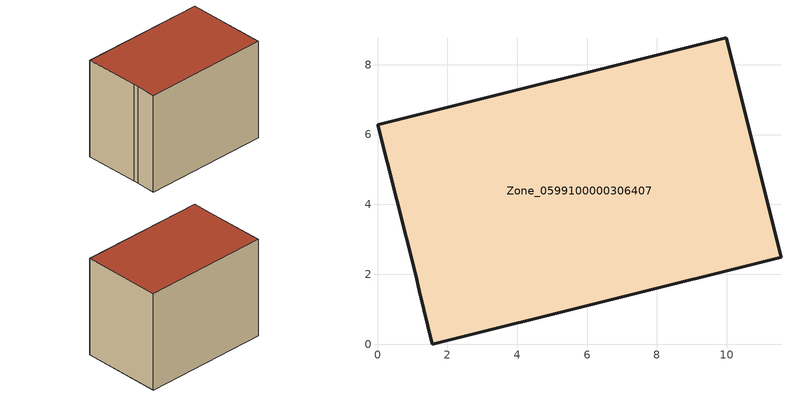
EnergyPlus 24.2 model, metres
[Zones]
Zone_0599100000306407
 floor ground (C_G): 1.57,0 1.19,1.52 1.09,1.99 0,6.28 9.98,8.77 11.55,2.49 z0
 wall outside (C_F): 1.57,0 11.55,2.49 9.98,8.77 0,6.28 1.09,1.99 1.19,1.52 1.57,0 z0:8.1
 roof outside (C_R): 1.19,1.52 1.57,0 11.55,2.49 9.98,8.77 0,6.28 1.09,1.99 z8.1
[BUILDING]
Pand.0599100000306407: North Axis=0; Terrain=City; Loads Convergence Tolerance Value=0.04; Temperature Convergence Tolerance Value=0.4; Solar Distribution=FullExterior; Maximum Number of Warmup Days=25; Minimum Number of Warmup Days=1
[Site:Location]
Rotterdam.The.Hague.AP_ZH_NLD Design_Conditions: Latitude=51.96; Longitude=4.45; Time Zone=1; Elevation=-4.5
[SITE:GROUNDTEMPERATURE:BUILDINGSURFACE]
18, 18, 18, 18, 18, 18, 18, 18, 18, 18, 18, 18
[MATERIAL] Thermal Absorptance=0.9; Solar Absorptance=0.7; Visible Absorptance=0.7
Name | Roughness | Thickness | Conductivity | Density | Specific Heat
G.TC.1965-1974 | MediumSmooth | 0.15 | 0.882353 | 540 | 1210
F.TC.1965-1974 | Rough | 0.3 | 0.697674 | 1920 | 840
R.TC.1965-1974 | MediumRough | 0.2 | 0.232558 | 1500 | 1000
[CONSTRUCTION]
C_G: G.TC.1965-1974
C_F: F.TC.1965-1974
C_R: R.TC.1965-1974
[ZONE]
Zone_0599100000306407: Type=1; Multiplier=1; Ceiling Height=Autocalculate; Volume=Autocalculate; Floor Area=autocalculate; Part of Total Floor Area=Yes
[ZONEINFILTRATION:DESIGNFLOWRATE]
Infil_Zone_0599100000306407: Zone or ZoneList or Space or SpaceList=Zone_0599100000306407; Schedule=AlwaysOn; Design Flow Rate Calculation Method=Flow/Area; Flow Rate per Floor Area=0.003; Constant Term Coefficient=1; Temperature Term Coefficient=0; Velocity Term Coefficient=0; Velocity Squared Term Coefficient=0
[HVACTEMPLATE:ZONE:IDEALLOADSAIRSYSTEM]
Zone_0599100000306407: Maximum Heating Supply Air Temperature=50; Minimum Cooling Supply Air Temperature=13; Maximum Heating Supply Air Humidity Ratio=0.0156; Minimum Cooling Supply Air Humidity Ratio=0.0077; Heating Limit=NoLimit; Cooling Limit=NoLimit; Dehumidification Control Type=ConstantSensibleHeatRatio; Cooling Sensible Heat Ratio=0.7; Dehumidification Setpoint=60; Humidification Control Type=None; Humidification Setpoint=30; Outdoor Air Method=None; Outdoor Air Flow Rate per Person=0.00944; Outdoor Air Flow Rate per Zone Floor Area=0; Outdoor Air Flow Rate per Zone=0; Demand Controlled Ventilation Type=None; Outdoor Air Economizer Type=NoEconomizer; Heat Recovery Type=None; Sensible Heat Recovery Effectiveness=0.7; Latent Heat Recovery Effectiveness=0.65
[ZONECONTROL:THERMOSTAT]
ThermostatControl_Zone_0599100000306407: Zone or ZoneList=Zone_0599100000306407; Control Type Schedule=DualSetpointControlType; Control 1=Thermostat_Zone_0599100000306407; Temperature Difference Between Cutout And Setpoint=0
[THERMOSTATSETPOINT:DUALSETPOINT]
Thermostat_Zone_0599100000306407: Heating Setpoint Temperature Schedule=HeatingSetpoint_Zone_0599100000306407; Cooling Setpoint Temperature Schedule=CoolingSetpoint_Zone_0599100000306407
[SCHEDULE:COMPACT]
HeatingSetpoint_Zone_0599100000306407: Through: 12/31, For: AllDays, Until: 24:00, 21
CoolingSetpoint_Zone_0599100000306407: Through: 12/31, For: AllDays, Until: 24:00, 24
DualSetpointControlType: Through: 12/31, For: AllDays, Until: 24:00, 4
AlwaysOn: Through: 12/31, For: AllDays, Until: 24:00, 1
